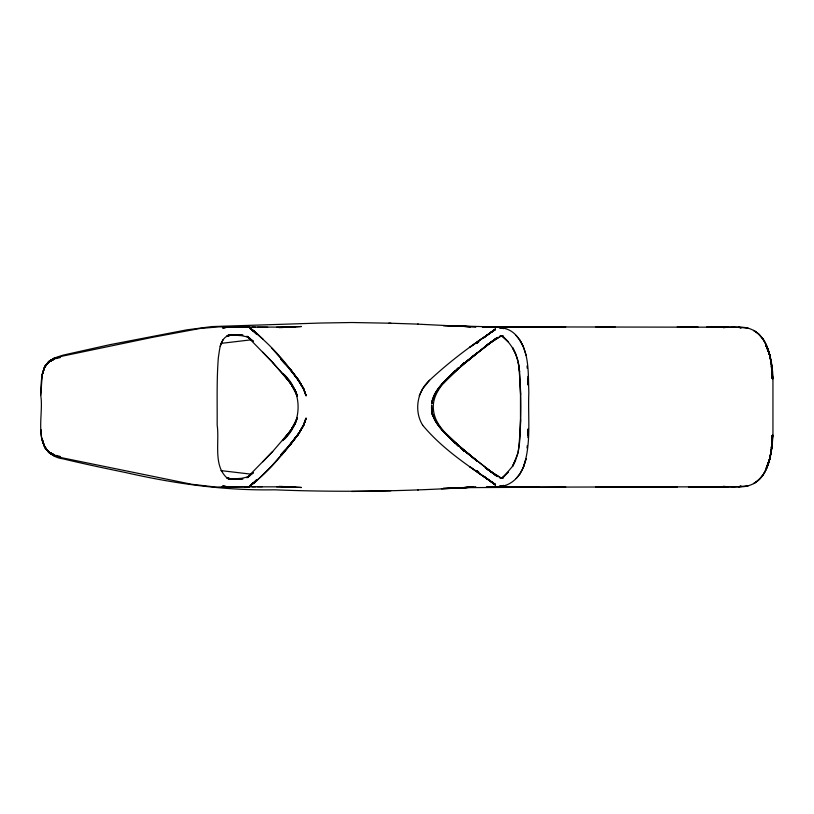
<?xml version="1.0" encoding="UTF-8"?>
<svg xmlns="http://www.w3.org/2000/svg" width="814" height="814" viewBox="0 0 814 814"><rect width="100%" height="100%" fill="white"/><g stroke="black" fill="none" stroke-linecap="round" stroke-linejoin="round"><path stroke-width="1.22" d="M520.329 382.702L520.553 394.637L519.607 371.662L518.253 361.945C521.682 391.758 521.581 422.242 518.253 452.055M520.482 419.363L520.482 394.637M520.329 431.298L520.553 419.363C520.075 435.266 520.706 452.248 512.515 466.524L517.928 453.327M528.235 428.988L527.889 437.596M772.944 435.307L772.944 378.693M221.723 487.128L249.532 486.741L215.649 487.047L191.666 484.259L61.793 457.743L54.019 455.413L49.084 452.36L53.846 455.26C33.018 444.78 44.048 413.105 40.7 395.319C41.494 382.885 39.733 364.418 53.846 358.74L49.084 361.64L54.019 358.587L61.793 356.257L152.31 337.362L199.888 328.5L219.007 326.872L287.546 327.167L276.638 327.228M40.7 395.319L42.308 374.532L44.719 366.738L48.748 361.538L54.67 357.895L62.983 355.169L109.473 344.77L186.61 329.894L211.935 326.577L320.818 323.026L351.831 322.517L390.822 323.219M527.045 448.005L527.238 445.696M772.954 435.287C771.713 452.421 769.922 473.789 753.611 483.628C769.983 473.86 771.296 452.36 772.425 435.307L771.499 448.076L772.517 435.307C771.855 448.931 770.37 463.156 763.064 475.02M249.878 338.421L247.202 336.833L249.878 338.421L247.273 336.915L240.7 335.5L230.82 335.154L226.801 336.233C219.719 340.618 219.658 350.071 218.356 357.529C216.575 379.965 217.318 402.503 217.155 424.989C219.648 441.748 213.014 465.109 226.801 477.767L230.861 478.866L240.7 478.5L247.273 477.085L249.878 475.579L247.202 477.167L249.878 475.579M44.719 366.738L42.267 374.623L44.628 366.982L48.687 361.854L44.638 366.992L42.257 374.613M490.17 332.834L495.126 329.782C471.978 344.76 449.766 361.406 429.609 380.24C417.114 391.28 413.858 411.08 422.69 425.254M445.014 380.993L442.348 383.72L455.698 370.38C446.52 379.823 434.025 389 431.888 402.869C433.659 390.628 444.017 382.204 452.116 373.829L442.104 383.852L458.394 367.897M505.606 328.51L498.433 327.391C505.097 327.767 511.579 330.148 516.066 335.348C529.924 350.824 528.021 373.26 528.835 392.572C527.767 417.368 531.603 443.365 523.361 467.297C519.281 477.635 509.92 486.477 498.433 486.609L505.606 485.49M290.506 443.895L298.412 434.035L303.632 425.366L306.145 418.335L303.52 425.325L305.952 418.315L303.52 425.325L298.677 433.679L290.802 444.169L298.687 433.628L303.398 425.223L298.677 433.679L290.578 444.312M303.48 425.284L306.054 418.325M297.375 417.613L295.441 422.649L291.127 430.057L284.055 439.489L291.097 430.118L297.375 417.623M297.466 417.643L295.543 422.792L290.7 430.637L282.529 440.639M432.773 398.494L431.674 403.836C437.179 380.687 461.05 368.091 477.228 352.696L451.923 374.033M220.116 346.337L223.117 339.53M419.21 395.716L422.69 388.746L429.609 380.24M515.588 460.246L512.138 466.748L503.937 476.505L508.251 472.201L501.882 477.889L502.96 477.279L500.783 478.317M519.871 473.89L523.361 467.297M284.127 439.438C302.757 422.201 302.747 391.799 284.127 374.562M291.137 430.036L295.37 422.588M295.441 422.649L291.097 430.118L283.272 440.059L290.781 430.474L295.594 422.822L290.71 430.575L282.926 440.303M443.213 383.567L458.943 367.694C446.855 379.355 430.575 392.623 433.659 411.477C435.846 426.394 449.023 436.172 458.943 446.306L452.716 440.435M298.687 433.628C284.198 452.248 269.373 471.723 250.03 485.561L256.807 480.586L252.94 483.73M298.616 433.75L290.018 444.658L298.453 433.923L292.948 440.842M291.381 442.816L281.044 454.588M516.147 478.551L519.932 473.799M290.71 430.575L272.71 451.465L247.364 477.38M281.461 455.26L290.924 444.017L271.723 465.903L257.092 480.413M763.023 475.02C758.404 482 750.549 486.446 742.022 486.772M280.871 454.721L284.9 450.254M262.841 461.762L272.71 451.465M447.669 378.266L453.947 371.998M253.103 483.272L250.213 486.039L256.786 479.599M441.961 384.259L464.702 363.013M254.436 481.959L256.898 479.517M247.66 477.106L249.399 475.345M456.644 369.475L458.445 367.796M246.947 477.787L253.408 472.669L247.181 477.523M477.197 352.828L464.468 363.268L487.637 344.658L463.736 363.644L493.803 340.11M477.065 353.022L464.173 363.441L497.415 337.383M478.642 341.89L476.709 343.386L478.683 341.86M493.579 340.354L496.428 338.288L486.314 345.706L496.459 338.125M481.685 338.695L469.525 347.486L495.248 329.548M485.887 345.899L493.335 340.547M497.405 337.952L492.765 340.893L500.111 336.65L485.541 346.042L496.52 338.339M485.337 346.123L492.928 340.812M493.111 340.7L497.374 337.851M48.748 361.538L54.416 358.089L48.942 361.416M48.474 361.915L53.958 358.832L48.606 361.813M230.82 335.154L226.597 336.253L230.861 335.134L229.019 335.134M503.245 485.47L499.44 486.64L502.258 485.917M500.071 478.296L503.632 477.574L501.821 477.706M503.744 485.388L499.053 486.538L501.516 486.212M501.628 477.991L502.625 477.747M55.606 358.689L60.256 357.55M741.401 486.314L733.658 487.087L723.341 486.396L728.204 487.037L688.491 487.087M741.096 486.345L738.471 486.762L740.811 486.345M740.699 486.355L738.288 486.772L748.371 485.724M220.909 343.396L251.007 339.845M499.908 327.045L512.952 326.882L492.989 327.208L498.097 326.974M240.7 478.5L229.019 478.866M242.959 335.042L230.342 335.144L240.7 335.5M279.202 327.635L301.455 326.506L281.552 327.482M501.821 336.294L503.286 336.213M500.966 336.284L503.632 336.426L500.071 335.704M41.107 429.721C40.171 443.681 48.535 457.193 62.983 458.831C83.862 463.858 104.884 468.274 125.905 472.608C174.664 483.679 224.196 490.7 274.308 489.804C339.723 492.429 405.219 491.412 470.553 487.23L459.879 487.81L473.249 487.169L443.233 488.41L476.017 487.159L462.21 487.657L565.74 487.098M441.402 488.827L458.669 487.891M248.545 486.853L287.546 486.833L276.638 486.772M741.574 486.772L532.346 487.128M295.38 326.953L281.552 327.299L295.38 326.953L285.246 327.177M242.073 335.053L228.246 335.164M230.861 478.866L226.597 477.747L230.342 478.856L242.959 478.958M351.831 491.483L390.822 490.781M494.139 326.974L499.358 326.913L486.365 326.913L493.426 326.892M252.096 486.752L255.576 486.711M677.217 326.913L688.491 326.913M228.185 335.175L232.733 335.144M267.674 327.289L257.377 327.299M539.102 326.892L482.234 326.872M595.848 326.953L615.14 326.913M679.375 326.953L697.985 326.913M229.345 335.124L234.239 335.114M417.521 324.135L470.553 326.77L458.669 326.109M565.74 326.902L512.484 326.892L741.574 327.228M706.745 326.902L728.204 326.963L723.341 327.604L733.658 326.913L741.401 327.686M742.022 327.228C766.798 328.418 772.517 358.872 772.954 378.714M257.377 486.701L262.362 486.701M614.102 487.047L677.217 487.098M417.521 489.865L418.437 489.865M223.83 326.872L241.565 327.035L232.59 326.892M229.345 478.876L234.239 478.886L228.246 478.836M498.097 487.026L492.989 486.792L520.97 487.118M493.426 487.108L486.365 487.087L499.358 487.087L494.139 487.026M245.177 327.106L249.532 327.259L248.545 327.147M228.185 478.825L242.073 478.947M512.952 487.118L499.867 486.945L507.763 487.108M482.376 326.841L495.573 326.933L443.233 325.59L476.037 326.831L459.879 326.19M235.673 326.882L240.527 326.923L234.32 326.923L248.952 327.248L246.296 327.086M252.096 327.248L255.576 327.289M285.246 486.823L295.38 487.047L281.552 486.701L295.38 487.047M388.817 323.168L418.437 324.135M281.552 486.518L301.455 487.494L279.202 486.365M501.414 477.696L503.286 477.787M251.007 474.155L220.909 470.604M501.516 327.788L499.053 327.462L503.245 328.53M748.371 328.276L738.288 327.228L740.699 327.645M740.811 327.655L738.471 327.238L741.096 327.655M55.606 455.311L60.256 456.451M501.628 336.009L502.625 336.253M502.258 328.083L499.44 327.36L503.744 328.612M500.783 335.683L502.96 336.721L501.882 336.111L508.251 341.799L503.937 337.495C510.693 343.701 515.537 351.831 517.928 360.673M48.606 452.187L53.958 455.168L48.474 452.085M48.942 452.584L54.416 455.911L48.748 452.462M495.126 484.218C469.444 466.737 442.663 449.277 422.67 425.223M492.765 473.107L500.04 477.33L485.337 467.877M490.17 481.176L495.248 484.452L469.525 466.514L481.685 475.305M492.928 473.188L485.541 467.958L497.374 476.149M493.111 473.3L496.52 475.661M247.181 336.477L253.408 341.331L246.947 336.213M485.887 468.101L496.367 475.671L486.314 468.294L493.335 473.453M497.415 476.617L463.736 450.356L496.459 475.875M478.642 472.11L476.709 470.614L478.683 472.14M298.687 380.372L290.802 369.831L298.677 380.321L303.398 388.777C289.642 365.781 271.235 344.831 250.03 328.439L256.807 333.414L252.94 330.27M247.364 336.62L249.776 338.96L247.66 336.894M458.394 446.103L442.104 430.148L452.116 440.171C442.735 430.779 430.107 419.983 431.654 405.24L432.6 415.496L431.562 410.846C438.095 433.486 460.917 446.092 477.228 461.304L451.923 439.967L477.065 460.978M464.468 450.732L477.197 461.172M464.702 450.987L441.961 429.741M442.348 430.28L455.698 443.62C446.123 433.994 433.679 424.47 431.674 410.164L432.773 415.506L431.756 410.856M452.157 440.333L453.947 442.012M456.644 444.525L458.445 446.204M263.268 339.407L257.092 333.587M253.103 330.728L250.213 327.961L256.898 334.483M254.436 332.041L256.786 334.401M249.399 338.655L272.965 362.739L262.841 352.238M271.723 348.097L290.924 369.983M280.871 359.279L284.9 363.746M281.044 359.412L291.381 371.184M763.064 338.98C770.288 350.885 772.048 365.038 772.598 378.693L771.55 365.924L772.425 378.693C771.357 361.589 770.085 340.14 753.611 330.382L758.689 333.882L763.023 338.98M516.066 335.348L519.932 340.201L523.341 346.622L526.088 355.24M291.005 383.781L283.272 373.941L290.781 383.526L295.543 391.208L290.71 383.425L272.71 362.535C281.685 373.107 293.03 382.824 297.456 396.367L295.502 391.249L297.466 396.357M290.506 370.105L298.412 379.965L303.632 388.634L306.145 395.665L303.52 388.675L298.677 380.321L290.578 369.688M282.926 373.697L290.781 383.526M292.948 373.158L298.453 380.077M290.018 369.342L298.616 380.25M283.913 374.389L291.097 383.882L295.441 391.351L297.375 396.377M295.411 391.392L291.127 383.943L284.055 374.511L291.097 383.882L297.375 396.387M519.932 340.201L523.361 346.703M291.127 383.943L295.37 391.412M515.588 353.754L512.515 347.476L515.618 353.866L518.121 361.884L519.607 371.642M432.315 414.316L435.775 421.54M42.267 439.377L44.607 447.049L48.687 452.146L44.699 447.1L42.257 439.387L44.719 447.262M527.045 365.995L527.238 368.304M527.889 376.404L528.235 385.012M528.286 428.988L528.174 435.287L528.317 428.988M772.344 435.307L771.448 448.076L772.344 435.307M772.669 435.307L771.641 448.076L772.669 435.307M771.743 448.076L769.657 459.198L766.544 468.111L769.668 459.198L771.743 448.076M526.088 458.76L523.341 467.378L526.088 458.821M769.627 459.198L766.208 468.111L769.627 459.198M303.571 425.346L298.412 433.994L303.632 425.366M48.586 362.047L44.658 367.002L48.636 362.027L54.569 358.933L48.606 362.057L44.638 366.992L48.606 362.057L54.446 358.974L48.606 362.057M48.667 361.955L44.668 366.982L48.667 361.955M464.245 362.688L460.714 366.025L464.245 362.688M255.108 481.522L250.112 485.968L255.108 481.522M255.698 481.186L250.061 485.856L255.698 481.186M256.308 480.86L250.04 485.714L256.308 480.86M491.615 331.827L483.73 337.739L495.441 328.978L491.615 331.827M490.842 332.417L483.16 338.003L495.431 329.202L490.842 332.417M228.724 326.902L222.731 328.134L228.642 326.933M48.606 451.943L44.638 447.008L48.636 451.974L54.569 455.067L48.606 451.943L44.658 446.998L48.586 451.953L54.446 455.026L48.606 451.943M248.952 486.752L245.177 486.894L248.952 486.752M497.018 327.065L495.156 327.208L498.239 327.065L496.398 327.197L497.71 327.187L497.018 327.065M527.014 487.067L512.484 487.108L539.102 487.108L527.014 487.067M769.698 354.802L766.208 345.889L769.698 354.802L766.289 345.889L769.606 354.802L771.743 365.924L769.657 354.802L766.289 345.889L769.8 354.833M771.692 365.924L772.669 378.693L771.641 365.924M633.129 487.087L595.848 487.047L633.129 487.087M497.435 486.813L496.398 486.803L498.239 486.935L495.156 486.792L497.435 486.813M228.642 487.067L222.731 485.866L228.724 487.098M252.147 329.701L250.04 328.286L256.308 333.14L250.061 328.144L255.698 332.814L252.147 329.701M495.35 484.625L482.58 475.742L495.35 484.625M495.472 484.941L483.73 476.261L495.472 484.941M495.441 485.022L491.615 482.173L495.441 485.022M251.811 329.456L250.112 328.032L255.108 332.478L251.811 329.456M464.245 451.312L460.693 447.965L464.245 451.312M48.667 452.045L44.678 447.049L48.667 452.045M303.632 388.634L298.412 380.006L303.571 388.654M306.054 395.675L303.52 388.675L305.952 395.685M769.647 354.802L766.412 345.889L769.627 354.802M772.344 378.693L771.397 365.924L772.344 378.693M528.317 385.012L528.174 378.714L528.286 385.012"/></g></svg>
